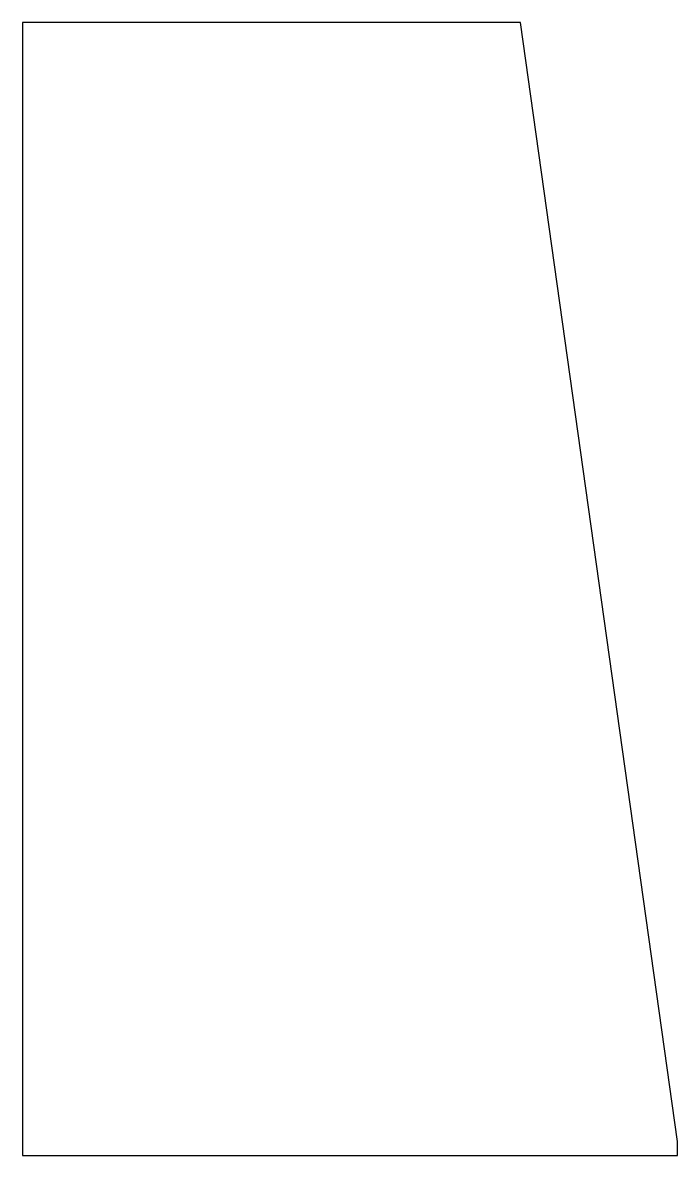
# Model space of a CAD drawing. Header units: millimetres. Extents: x 0 to 1175, y 0 to 2034.
import ezdxf

# ---------------------------------------------------------------- set-up
doc = ezdxf.new("R2010")
doc.units = ezdxf.units.MM

msp = doc.modelspace()

# ---------------------------------------------------------------- linework, layer by layer
at = {"layer": 'CUT'}
for p, q in [((893.2805, 2034), (0, 2034)), ((0, 2034), (0, 0)), ((1175, 25), (893.2805, 2034)), ((1175, 0), (1175, 25)), ((0, 0), (1175, 0))]:
    msp.add_line(p, q, dxfattribs=at)

doc.saveas('drawing.dxf')
